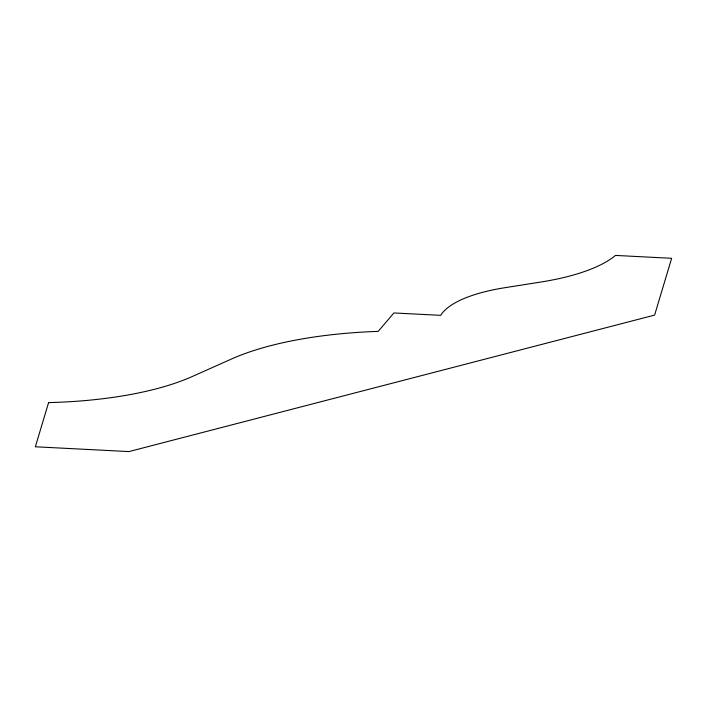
<?xml version="1.0" encoding="UTF-8"?>
<svg xmlns="http://www.w3.org/2000/svg" width="707" height="707" viewBox="0 0 707 707"><rect width="100%" height="100%" fill="white"/><g stroke="black" fill="none" stroke-linecap="round" stroke-linejoin="round"><path stroke-width="1.06" d="M48.597 402.601L35.35 446.78L128.957 451.579L654.62 315.101L671.65 258.302L615.488 255.421A158.668 53.75 1.1 0 1 540.828 282.031L504.992 287.687A123.416 41.801 1.1 0 0 440.691 315.34L393.887 312.954L378.183 331.38A222.281 75.296 1.1 0 0 231.781 358.891L192.224 376.539A209.192 70.859 1.1 0 1 48.597 402.601"/></g></svg>
